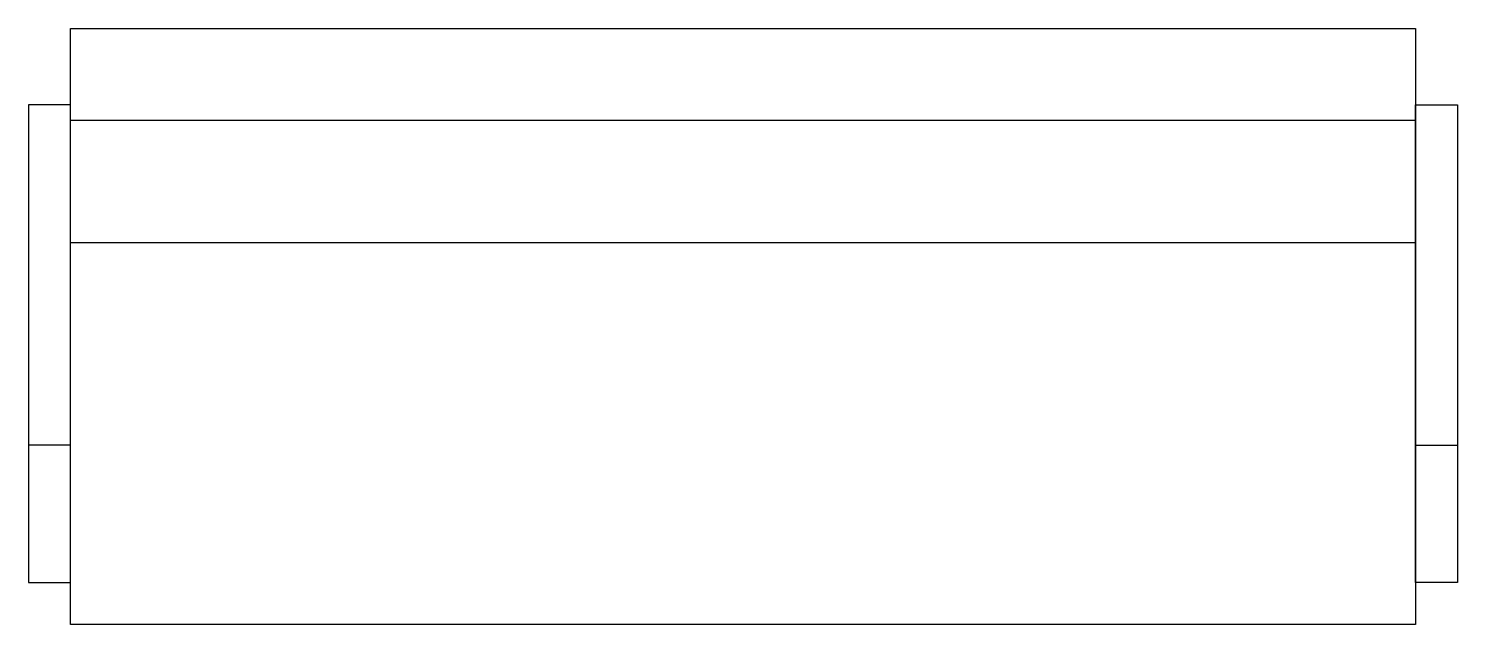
# Model space of a CAD drawing. Header units: millimetres. Extents: x -935 to 935, y -390 to 390.
import ezdxf

# ---------------------------------------------------------------- set-up
doc = ezdxf.new("R2010")
doc.units = ezdxf.units.MM
doc.header["$LTSCALE"] = 0.001

msp = doc.modelspace()

# ---------------------------------------------------------------- linework, layer by layer
for p, q in [((-880, 270), (880, 270)), ((-880, 110), (880, 110)), ((-880, -155.2), (-935, -155.2)), ((880, -155.2), (935, -155.2))]:
    msp.add_line(p, q)
for points in [[(-880, 390), (880, 390), (880, -390), (-880, -390)], [(-880, 290), (-935, 290), (-935, -335), (-880, -335)], [(880, 290), (935, 290), (935, -335), (880, -335)]]:
    msp.add_lwpolyline(points, close=True)

doc.saveas('drawing.dxf')
